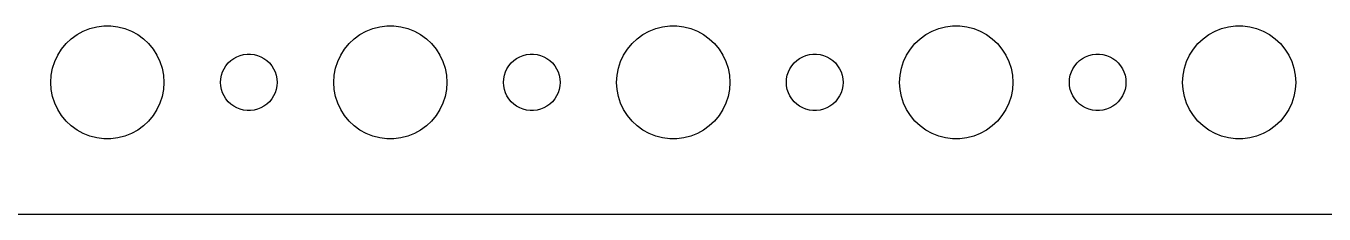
# Model space of a CAD drawing. Header units: metres. Extents: x -134 to 134, y 518 to 1078.
# Drawn here: x -71.8 to -3, y 746 to 756 of the extents above; entities that cross this region are included whole.
import ezdxf

# ---------------------------------------------------------------- set-up
doc = ezdxf.new("R2010")
doc.units = ezdxf.units.M

msp = doc.modelspace()

# ---------------------------------------------------------------- linework, layer by layer
for p, q in [((-69.1075, 755.533), (-68.7773, 755.714)), ((-68.7773, 755.714), (-68.427, 755.853)), ((-68.427, 755.853), (-68.0621, 755.947)), ((-68.0621, 755.947), (-67.6884, 755.994)), ((-67.6884, 755.994), (-67.3116, 755.994)), ((-67.3116, 755.994), (-66.9379, 755.947)), ((-66.9379, 755.947), (-66.573, 755.853)), ((-66.573, 755.853), (-66.2227, 755.714)), ((-66.2227, 755.714), (-65.8925, 755.533)), ((-54.1075, 755.533), (-53.7773, 755.714)), ((-53.7773, 755.714), (-53.427, 755.853)), ((-53.427, 755.853), (-53.0621, 755.947)), ((-53.0621, 755.947), (-52.6884, 755.994)), ((-52.6884, 755.994), (-52.3116, 755.994)), ((-52.3116, 755.994), (-51.9379, 755.947)), ((-51.9379, 755.947), (-51.5729, 755.853)), ((-51.5729, 755.853), (-51.2227, 755.714)), ((-51.2227, 755.714), (-50.8925, 755.533)), ((-39.1075, 755.533), (-38.7773, 755.714)), ((-38.7773, 755.714), (-38.427, 755.853)), ((-38.427, 755.853), (-38.0621, 755.947)), ((-38.0621, 755.947), (-37.6884, 755.994)), ((-37.6884, 755.994), (-37.3116, 755.994)), ((-37.3116, 755.994), (-36.9379, 755.947)), ((-36.9379, 755.947), (-36.5729, 755.853)), ((-36.5729, 755.853), (-36.2227, 755.714)), ((-36.2227, 755.714), (-35.8925, 755.533)), ((-24.1075, 755.533), (-23.7773, 755.714)), ((-23.7773, 755.714), (-23.427, 755.853)), ((-23.427, 755.853), (-23.0621, 755.947)), ((-23.0621, 755.947), (-22.6884, 755.994)), ((-22.6884, 755.994), (-22.3116, 755.994)), ((-22.3116, 755.994), (-21.9379, 755.947)), ((-21.9379, 755.947), (-21.5729, 755.853)), ((-21.5729, 755.853), (-21.2227, 755.714)), ((-21.2227, 755.714), (-20.8925, 755.533)), ((-9.10747, 755.533), (-8.77733, 755.714)), ((-8.77733, 755.714), (-8.42705, 755.853)), ((-8.42705, 755.853), (-8.06213, 755.947)), ((-8.06213, 755.947), (-7.68837, 755.994)), ((-7.68837, 755.994), (-7.31161, 755.994)), ((-7.31161, 755.994), (-6.93785, 755.947)), ((-6.93785, 755.947), (-6.57294, 755.853)), ((-6.57294, 755.853), (-6.22266, 755.714)), ((-6.22266, 755.714), (-5.89252, 755.533)), ((-69.927, 754.763), (-69.6869, 755.054)), ((-69.6869, 755.054), (-69.4123, 755.312)), ((-69.4123, 755.312), (-69.1075, 755.533)), ((-65.8925, 755.533), (-65.5877, 755.312)), ((-65.5877, 755.312), (-65.3131, 755.054)), ((-65.3131, 755.054), (-65.073, 754.763)), ((-54.927, 754.763), (-54.6869, 755.054)), ((-54.6869, 755.054), (-54.4123, 755.312)), ((-54.4123, 755.312), (-54.1075, 755.533)), ((-50.8925, 755.533), (-50.5877, 755.312)), ((-50.5877, 755.312), (-50.3131, 755.054)), ((-50.3131, 755.054), (-50.0729, 754.763)), ((-39.927, 754.763), (-39.6869, 755.054)), ((-39.6869, 755.054), (-39.4123, 755.312)), ((-39.4123, 755.312), (-39.1075, 755.533)), ((-35.8925, 755.533), (-35.5877, 755.312)), ((-35.5877, 755.312), (-35.3131, 755.054)), ((-35.3131, 755.054), (-35.0729, 754.763)), ((-24.927, 754.763), (-24.6869, 755.054)), ((-24.6869, 755.054), (-24.4123, 755.312)), ((-24.4123, 755.312), (-24.1075, 755.533)), ((-20.8925, 755.533), (-20.5877, 755.312)), ((-20.5877, 755.312), (-20.3131, 755.054)), ((-20.3131, 755.054), (-20.0729, 754.763)), ((-9.92705, 754.763), (-9.6869, 755.054)), ((-9.6869, 755.054), (-9.41226, 755.312)), ((-9.41226, 755.312), (-9.10747, 755.533)), ((-5.89252, 755.533), (-5.58772, 755.312)), ((-5.58772, 755.312), (-5.31308, 755.054)), ((-5.31308, 755.054), (-5.07294, 754.763)), ((-70.2893, 754.104), (-70.1289, 754.445)), ((-70.1289, 754.445), (-69.927, 754.763)), ((-65.073, 754.763), (-64.8711, 754.445)), ((-64.8711, 754.445), (-64.7107, 754.104)), ((-60.9561, 754.156), (-60.8037, 754.266)), ((-60.8037, 754.266), (-60.6387, 754.357)), ((-60.6387, 754.357), (-60.4635, 754.427)), ((-60.4635, 754.427), (-60.2811, 754.473)), ((-60.2811, 754.473), (-60.0942, 754.497)), ((-60.0942, 754.497), (-59.9058, 754.497)), ((-59.9058, 754.497), (-59.7189, 754.473)), ((-59.7189, 754.473), (-59.5365, 754.427)), ((-59.5365, 754.427), (-59.3613, 754.357)), ((-59.3613, 754.357), (-59.1963, 754.266)), ((-59.1963, 754.266), (-59.0439, 754.156)), ((-55.2893, 754.104), (-55.1289, 754.445)), ((-55.1289, 754.445), (-54.927, 754.763)), ((-50.0729, 754.763), (-49.8711, 754.445)), ((-49.8711, 754.445), (-49.7107, 754.104)), ((-45.9561, 754.156), (-45.8037, 754.266)), ((-45.8037, 754.266), (-45.6387, 754.357)), ((-45.6387, 754.357), (-45.4635, 754.427)), ((-45.4635, 754.427), (-45.2811, 754.473)), ((-45.2811, 754.473), (-45.0942, 754.497)), ((-45.0942, 754.497), (-44.9058, 754.497)), ((-44.9058, 754.497), (-44.7189, 754.473)), ((-44.7189, 754.473), (-44.5365, 754.427)), ((-44.5365, 754.427), (-44.3613, 754.357)), ((-44.3613, 754.357), (-44.1963, 754.266)), ((-44.1963, 754.266), (-44.0439, 754.156)), ((-40.2893, 754.104), (-40.1289, 754.445)), ((-40.1289, 754.445), (-39.927, 754.763)), ((-35.0729, 754.763), (-34.8711, 754.445)), ((-34.8711, 754.445), (-34.7107, 754.104)), ((-30.9561, 754.156), (-30.8037, 754.266)), ((-30.8037, 754.266), (-30.6387, 754.357)), ((-30.6387, 754.357), (-30.4635, 754.427)), ((-30.4635, 754.427), (-30.2811, 754.473)), ((-30.2811, 754.473), (-30.0942, 754.497)), ((-30.0942, 754.497), (-29.9058, 754.497)), ((-29.9058, 754.497), (-29.7189, 754.473)), ((-29.7189, 754.473), (-29.5365, 754.427)), ((-29.5365, 754.427), (-29.3613, 754.357)), ((-29.3613, 754.357), (-29.1963, 754.266)), ((-29.1963, 754.266), (-29.0439, 754.156)), ((-25.2893, 754.104), (-25.1289, 754.445)), ((-25.1289, 754.445), (-24.927, 754.763)), ((-20.0729, 754.763), (-19.8711, 754.445)), ((-19.8711, 754.445), (-19.7107, 754.104)), ((-15.9561, 754.156), (-15.8037, 754.266)), ((-15.8037, 754.266), (-15.6387, 754.357)), ((-15.6387, 754.357), (-15.4635, 754.427)), ((-15.4635, 754.427), (-15.2811, 754.473)), ((-15.2811, 754.473), (-15.0942, 754.497)), ((-15.0942, 754.497), (-14.9058, 754.497)), ((-14.9058, 754.497), (-14.7189, 754.473)), ((-14.7189, 754.473), (-14.5365, 754.427)), ((-14.5365, 754.427), (-14.3613, 754.357)), ((-14.3613, 754.357), (-14.1963, 754.266)), ((-14.1963, 754.266), (-14.0439, 754.156)), ((-10.2893, 754.104), (-10.1289, 754.445)), ((-10.1289, 754.445), (-9.92705, 754.763)), ((-5.07294, 754.763), (-4.87108, 754.445)), ((-4.87108, 754.445), (-4.71066, 754.104)), ((-70.4763, 753.376), (-70.4057, 753.746)), ((-70.4057, 753.746), (-70.2893, 754.104)), ((-64.7107, 754.104), (-64.5943, 753.746)), ((-64.5943, 753.746), (-64.5237, 753.376)), ((-61.4529, 753.373), (-61.3947, 753.552)), ((-61.3947, 753.552), (-61.3145, 753.723)), ((-61.3145, 753.723), (-61.2135, 753.882)), ((-61.2135, 753.882), (-61.0934, 754.027)), ((-61.0934, 754.027), (-60.9561, 754.156)), ((-59.0439, 754.156), (-58.9065, 754.027)), ((-58.9065, 754.027), (-58.7865, 753.882)), ((-58.7865, 753.882), (-58.6855, 753.723)), ((-58.6855, 753.723), (-58.6053, 753.552)), ((-58.6053, 753.552), (-58.5471, 753.373)), ((-55.4763, 753.376), (-55.4057, 753.746)), ((-55.4057, 753.746), (-55.2893, 754.104)), ((-49.7107, 754.104), (-49.5942, 753.746)), ((-49.5942, 753.746), (-49.5237, 753.376)), ((-46.4529, 753.373), (-46.3947, 753.552)), ((-46.3947, 753.552), (-46.3145, 753.723)), ((-46.3145, 753.723), (-46.2135, 753.882)), ((-46.2135, 753.882), (-46.0934, 754.027)), ((-46.0934, 754.027), (-45.9561, 754.156)), ((-44.0439, 754.156), (-43.9065, 754.027)), ((-43.9065, 754.027), (-43.7865, 753.882)), ((-43.7865, 753.882), (-43.6855, 753.723)), ((-43.6855, 753.723), (-43.6053, 753.552)), ((-43.6053, 753.552), (-43.5471, 753.373)), ((-40.4763, 753.376), (-40.4057, 753.746)), ((-40.4057, 753.746), (-40.2893, 754.104)), ((-34.7107, 754.104), (-34.5942, 753.746)), ((-34.5942, 753.746), (-34.5237, 753.376)), ((-31.4529, 753.373), (-31.3947, 753.552)), ((-31.3947, 753.552), (-31.3145, 753.723)), ((-31.3145, 753.723), (-31.2135, 753.882)), ((-31.2135, 753.882), (-31.0934, 754.027)), ((-31.0934, 754.027), (-30.9561, 754.156)), ((-29.0439, 754.156), (-28.9065, 754.027)), ((-28.9065, 754.027), (-28.7865, 753.882)), ((-28.7865, 753.882), (-28.6855, 753.723)), ((-28.6855, 753.723), (-28.6053, 753.552)), ((-28.6053, 753.552), (-28.5471, 753.373)), ((-25.4763, 753.376), (-25.4057, 753.746)), ((-25.4057, 753.746), (-25.2893, 754.104)), ((-19.7107, 754.104), (-19.5942, 753.746)), ((-19.5942, 753.746), (-19.5237, 753.376)), ((-16.4529, 753.373), (-16.3947, 753.552)), ((-16.3947, 753.552), (-16.3145, 753.723)), ((-16.3145, 753.723), (-16.2135, 753.882)), ((-16.2135, 753.882), (-16.0934, 754.027)), ((-16.0934, 754.027), (-15.9561, 754.156)), ((-14.0439, 754.156), (-13.9065, 754.027)), ((-13.9065, 754.027), (-13.7865, 753.882)), ((-13.7865, 753.882), (-13.6855, 753.723)), ((-13.6855, 753.723), (-13.6053, 753.552)), ((-13.6053, 753.552), (-13.5471, 753.373)), ((-10.4763, 753.376), (-10.4057, 753.746)), ((-10.4057, 753.746), (-10.2893, 754.104)), ((-4.71066, 754.104), (-4.59424, 753.746)), ((-4.59424, 753.746), (-4.52365, 753.376)), ((-70.5, 753), (-70.4763, 753.376)), ((-70.4763, 752.624), (-70.5, 753)), ((-64.5237, 753.376), (-64.5, 753)), ((-64.5, 753), (-64.5237, 752.624)), ((-61.5, 753), (-61.4882, 753.188)), ((-61.4882, 752.812), (-61.5, 753)), ((-61.4882, 753.188), (-61.4529, 753.373)), ((-58.5471, 753.373), (-58.5118, 753.188)), ((-58.5118, 753.188), (-58.5, 753)), ((-58.5, 753), (-58.5118, 752.812)), ((-55.5, 753), (-55.4763, 753.376)), ((-55.4763, 752.624), (-55.5, 753)), ((-49.5237, 753.376), (-49.5, 753)), ((-49.5, 753), (-49.5237, 752.624)), ((-46.5, 753), (-46.4882, 753.188)), ((-46.4882, 752.812), (-46.5, 753)), ((-46.4882, 753.188), (-46.4529, 753.373)), ((-43.5471, 753.373), (-43.5118, 753.188)), ((-43.5118, 753.188), (-43.5, 753)), ((-43.5, 753), (-43.5118, 752.812)), ((-40.5, 753), (-40.4763, 753.376)), ((-40.4763, 752.624), (-40.5, 753)), ((-34.5237, 753.376), (-34.5, 753)), ((-34.5, 753), (-34.5237, 752.624)), ((-31.5, 753), (-31.4882, 753.188)), ((-31.4882, 752.812), (-31.5, 753)), ((-31.4882, 753.188), (-31.4529, 753.373)), ((-28.5471, 753.373), (-28.5118, 753.188)), ((-28.5118, 753.188), (-28.5, 753)), ((-28.5, 753), (-28.5118, 752.812)), ((-25.5, 753), (-25.4763, 753.376)), ((-25.4763, 752.624), (-25.5, 753)), ((-19.5237, 753.376), (-19.5, 753)), ((-19.5, 753), (-19.5237, 752.624)), ((-16.5, 753), (-16.4882, 753.188)), ((-16.4882, 752.812), (-16.5, 753)), ((-16.4882, 753.188), (-16.4529, 753.373)), ((-13.5471, 753.373), (-13.5118, 753.188)), ((-13.5118, 753.188), (-13.5, 753)), ((-13.5, 753), (-13.5118, 752.812)), ((-10.5, 753), (-10.4763, 753.376)), ((-10.4763, 752.624), (-10.5, 753)), ((-4.52365, 753.376), (-4.5, 753)), ((-4.5, 753), (-4.52365, 752.624)), ((-70.4057, 752.254), (-70.4763, 752.624)), ((-70.2893, 751.896), (-70.4057, 752.254)), ((-64.5943, 752.254), (-64.7107, 751.896)), ((-64.5237, 752.624), (-64.5943, 752.254)), ((-61.4529, 752.627), (-61.4882, 752.812)), ((-61.3947, 752.448), (-61.4529, 752.627)), ((-61.3145, 752.277), (-61.3947, 752.448)), ((-61.2135, 752.118), (-61.3145, 752.277)), ((-58.6855, 752.277), (-58.7865, 752.118)), ((-58.6053, 752.448), (-58.6855, 752.277)), ((-58.5471, 752.627), (-58.6053, 752.448)), ((-58.5118, 752.812), (-58.5471, 752.627)), ((-55.4057, 752.254), (-55.4763, 752.624)), ((-55.2893, 751.896), (-55.4057, 752.254)), ((-49.5942, 752.254), (-49.7107, 751.896)), ((-49.5237, 752.624), (-49.5942, 752.254)), ((-46.4529, 752.627), (-46.4882, 752.812)), ((-46.3947, 752.448), (-46.4529, 752.627)), ((-46.3145, 752.277), (-46.3947, 752.448)), ((-46.2135, 752.118), (-46.3145, 752.277)), ((-43.6855, 752.277), (-43.7865, 752.118)), ((-43.6053, 752.448), (-43.6855, 752.277)), ((-43.5471, 752.627), (-43.6053, 752.448)), ((-43.5118, 752.812), (-43.5471, 752.627)), ((-40.4057, 752.254), (-40.4763, 752.624)), ((-40.2893, 751.896), (-40.4057, 752.254)), ((-34.5942, 752.254), (-34.7107, 751.896)), ((-34.5237, 752.624), (-34.5942, 752.254)), ((-31.4529, 752.627), (-31.4882, 752.812)), ((-31.3947, 752.448), (-31.4529, 752.627)), ((-31.3145, 752.277), (-31.3947, 752.448)), ((-31.2135, 752.118), (-31.3145, 752.277)), ((-28.6855, 752.277), (-28.7865, 752.118)), ((-28.6053, 752.448), (-28.6855, 752.277)), ((-28.5471, 752.627), (-28.6053, 752.448)), ((-28.5118, 752.812), (-28.5471, 752.627)), ((-25.4057, 752.254), (-25.4763, 752.624)), ((-25.2893, 751.896), (-25.4057, 752.254)), ((-19.5942, 752.254), (-19.7107, 751.896)), ((-19.5237, 752.624), (-19.5942, 752.254)), ((-16.4529, 752.627), (-16.4882, 752.812)), ((-16.3947, 752.448), (-16.4529, 752.627)), ((-16.3145, 752.277), (-16.3947, 752.448)), ((-16.2135, 752.118), (-16.3145, 752.277)), ((-13.6855, 752.277), (-13.7865, 752.118)), ((-13.6053, 752.448), (-13.6855, 752.277)), ((-13.5471, 752.627), (-13.6053, 752.448)), ((-13.5118, 752.812), (-13.5471, 752.627)), ((-10.4057, 752.254), (-10.4763, 752.624)), ((-10.2893, 751.896), (-10.4057, 752.254)), ((-4.59424, 752.254), (-4.71066, 751.896)), ((-4.52365, 752.624), (-4.59424, 752.254)), ((-70.1289, 751.555), (-70.2893, 751.896)), ((-69.927, 751.237), (-70.1289, 751.555)), ((-64.8711, 751.555), (-65.073, 751.237)), ((-64.7107, 751.896), (-64.8711, 751.555)), ((-61.0934, 751.973), (-61.2135, 752.118)), ((-60.9561, 751.844), (-61.0934, 751.973)), ((-60.8037, 751.734), (-60.9561, 751.844)), ((-60.6387, 751.643), (-60.8037, 751.734)), ((-60.4635, 751.573), (-60.6387, 751.643)), ((-60.2811, 751.527), (-60.4635, 751.573)), ((-60.0942, 751.503), (-60.2811, 751.527)), ((-59.9058, 751.503), (-60.0942, 751.503)), ((-59.7189, 751.527), (-59.9058, 751.503)), ((-59.5365, 751.573), (-59.7189, 751.527)), ((-59.3613, 751.643), (-59.5365, 751.573)), ((-59.1963, 751.734), (-59.3613, 751.643)), ((-59.0439, 751.844), (-59.1963, 751.734)), ((-58.9065, 751.973), (-59.0439, 751.844)), ((-58.7865, 752.118), (-58.9065, 751.973)), ((-55.1289, 751.555), (-55.2893, 751.896)), ((-54.927, 751.237), (-55.1289, 751.555)), ((-49.8711, 751.555), (-50.0729, 751.237)), ((-49.7107, 751.896), (-49.8711, 751.555)), ((-46.0934, 751.973), (-46.2135, 752.118)), ((-45.9561, 751.844), (-46.0934, 751.973)), ((-45.8037, 751.734), (-45.9561, 751.844)), ((-45.6387, 751.643), (-45.8037, 751.734)), ((-45.4635, 751.573), (-45.6387, 751.643)), ((-45.2811, 751.527), (-45.4635, 751.573)), ((-45.0942, 751.503), (-45.2811, 751.527)), ((-44.9058, 751.503), (-45.0942, 751.503)), ((-44.7189, 751.527), (-44.9058, 751.503)), ((-44.5365, 751.573), (-44.7189, 751.527)), ((-44.3613, 751.643), (-44.5365, 751.573)), ((-44.1963, 751.734), (-44.3613, 751.643)), ((-44.0439, 751.844), (-44.1963, 751.734)), ((-43.9065, 751.973), (-44.0439, 751.844)), ((-43.7865, 752.118), (-43.9065, 751.973)), ((-40.1289, 751.555), (-40.2893, 751.896)), ((-39.927, 751.237), (-40.1289, 751.555)), ((-34.8711, 751.555), (-35.0729, 751.237)), ((-34.7107, 751.896), (-34.8711, 751.555)), ((-31.0934, 751.973), (-31.2135, 752.118)), ((-30.9561, 751.844), (-31.0934, 751.973)), ((-30.8037, 751.734), (-30.9561, 751.844)), ((-30.6387, 751.643), (-30.8037, 751.734)), ((-30.4635, 751.573), (-30.6387, 751.643)), ((-30.2811, 751.527), (-30.4635, 751.573)), ((-30.0942, 751.503), (-30.2811, 751.527)), ((-29.9058, 751.503), (-30.0942, 751.503)), ((-29.7189, 751.527), (-29.9058, 751.503)), ((-29.5365, 751.573), (-29.7189, 751.527)), ((-29.3613, 751.643), (-29.5365, 751.573)), ((-29.1963, 751.734), (-29.3613, 751.643)), ((-29.0439, 751.844), (-29.1963, 751.734)), ((-28.9065, 751.973), (-29.0439, 751.844)), ((-28.7865, 752.118), (-28.9065, 751.973)), ((-25.1289, 751.555), (-25.2893, 751.896)), ((-24.927, 751.237), (-25.1289, 751.555)), ((-19.8711, 751.555), (-20.0729, 751.237)), ((-19.7107, 751.896), (-19.8711, 751.555)), ((-16.0934, 751.973), (-16.2135, 752.118)), ((-15.9561, 751.844), (-16.0934, 751.973)), ((-15.8037, 751.734), (-15.9561, 751.844)), ((-15.6387, 751.643), (-15.8037, 751.734)), ((-15.4635, 751.573), (-15.6387, 751.643)), ((-15.2811, 751.527), (-15.4635, 751.573)), ((-15.0942, 751.503), (-15.2811, 751.527)), ((-14.9058, 751.503), (-15.0942, 751.503)), ((-14.7189, 751.527), (-14.9058, 751.503)), ((-14.5365, 751.573), (-14.7189, 751.527)), ((-14.3613, 751.643), (-14.5365, 751.573)), ((-14.1963, 751.734), (-14.3613, 751.643)), ((-14.0439, 751.844), (-14.1963, 751.734)), ((-13.9065, 751.973), (-14.0439, 751.844)), ((-13.7865, 752.118), (-13.9065, 751.973)), ((-10.1289, 751.555), (-10.2893, 751.896)), ((-9.92705, 751.237), (-10.1289, 751.555)), ((-4.87108, 751.555), (-5.07294, 751.237)), ((-4.71066, 751.896), (-4.87108, 751.555)), ((-69.6869, 750.946), (-69.927, 751.237)), ((-69.4123, 750.688), (-69.6869, 750.946)), ((-65.3131, 750.946), (-65.5877, 750.688)), ((-65.073, 751.237), (-65.3131, 750.946)), ((-54.6869, 750.946), (-54.927, 751.237)), ((-54.4123, 750.688), (-54.6869, 750.946)), ((-50.3131, 750.946), (-50.5877, 750.688)), ((-50.0729, 751.237), (-50.3131, 750.946)), ((-39.6869, 750.946), (-39.927, 751.237)), ((-39.4123, 750.688), (-39.6869, 750.946)), ((-35.3131, 750.946), (-35.5877, 750.688)), ((-35.0729, 751.237), (-35.3131, 750.946)), ((-24.6869, 750.946), (-24.927, 751.237)), ((-24.4123, 750.688), (-24.6869, 750.946)), ((-20.3131, 750.946), (-20.5877, 750.688)), ((-20.0729, 751.237), (-20.3131, 750.946)), ((-9.6869, 750.946), (-9.92705, 751.237)), ((-9.41226, 750.688), (-9.6869, 750.946)), ((-5.31308, 750.946), (-5.58772, 750.688)), ((-5.07294, 751.237), (-5.31308, 750.946)), ((-69.1075, 750.467), (-69.4123, 750.688)), ((-68.7773, 750.286), (-69.1075, 750.467)), ((-68.427, 750.147), (-68.7773, 750.286)), ((-68.0621, 750.053), (-68.427, 750.147)), ((-66.573, 750.147), (-66.9379, 750.053)), ((-66.2227, 750.286), (-66.573, 750.147)), ((-65.8925, 750.467), (-66.2227, 750.286)), ((-65.5877, 750.688), (-65.8925, 750.467)), ((-54.1075, 750.467), (-54.4123, 750.688)), ((-53.7773, 750.286), (-54.1075, 750.467)), ((-53.427, 750.147), (-53.7773, 750.286)), ((-53.0621, 750.053), (-53.427, 750.147)), ((-51.5729, 750.147), (-51.9379, 750.053)), ((-51.2227, 750.286), (-51.5729, 750.147)), ((-50.8925, 750.467), (-51.2227, 750.286)), ((-50.5877, 750.688), (-50.8925, 750.467)), ((-39.1075, 750.467), (-39.4123, 750.688)), ((-38.7773, 750.286), (-39.1075, 750.467)), ((-38.427, 750.147), (-38.7773, 750.286)), ((-38.0621, 750.053), (-38.427, 750.147)), ((-36.5729, 750.147), (-36.9379, 750.053)), ((-36.2227, 750.286), (-36.5729, 750.147)), ((-35.8925, 750.467), (-36.2227, 750.286)), ((-35.5877, 750.688), (-35.8925, 750.467)), ((-24.1075, 750.467), (-24.4123, 750.688)), ((-23.7773, 750.286), (-24.1075, 750.467)), ((-23.427, 750.147), (-23.7773, 750.286)), ((-23.0621, 750.053), (-23.427, 750.147)), ((-21.5729, 750.147), (-21.9379, 750.053)), ((-21.2227, 750.286), (-21.5729, 750.147)), ((-20.8925, 750.467), (-21.2227, 750.286)), ((-20.5877, 750.688), (-20.8925, 750.467)), ((-9.10747, 750.467), (-9.41226, 750.688)), ((-8.77733, 750.286), (-9.10747, 750.467)), ((-8.42705, 750.147), (-8.77733, 750.286)), ((-8.06213, 750.053), (-8.42705, 750.147)), ((-6.57294, 750.147), (-6.93785, 750.053)), ((-6.22266, 750.286), (-6.57294, 750.147)), ((-5.89252, 750.467), (-6.22266, 750.286)), ((-5.58772, 750.688), (-5.89252, 750.467)), ((-67.6884, 750.006), (-68.0621, 750.053)), ((-67.3116, 750.006), (-67.6884, 750.006)), ((-66.9379, 750.053), (-67.3116, 750.006)), ((-52.6884, 750.006), (-53.0621, 750.053)), ((-52.3116, 750.006), (-52.6884, 750.006)), ((-51.9379, 750.053), (-52.3116, 750.006)), ((-37.6884, 750.006), (-38.0621, 750.053)), ((-37.3116, 750.006), (-37.6884, 750.006)), ((-36.9379, 750.053), (-37.3116, 750.006)), ((-22.6884, 750.006), (-23.0621, 750.053)), ((-22.3116, 750.006), (-22.6884, 750.006)), ((-21.9379, 750.053), (-22.3116, 750.006)), ((-7.68837, 750.006), (-8.06213, 750.053)), ((-7.31161, 750.006), (-7.68837, 750.006)), ((-6.93785, 750.053), (-7.31161, 750.006)), ((-129.814, 746.01), (129.814, 746.01))]:
    msp.add_line(p, q)

doc.saveas('drawing.dxf')
